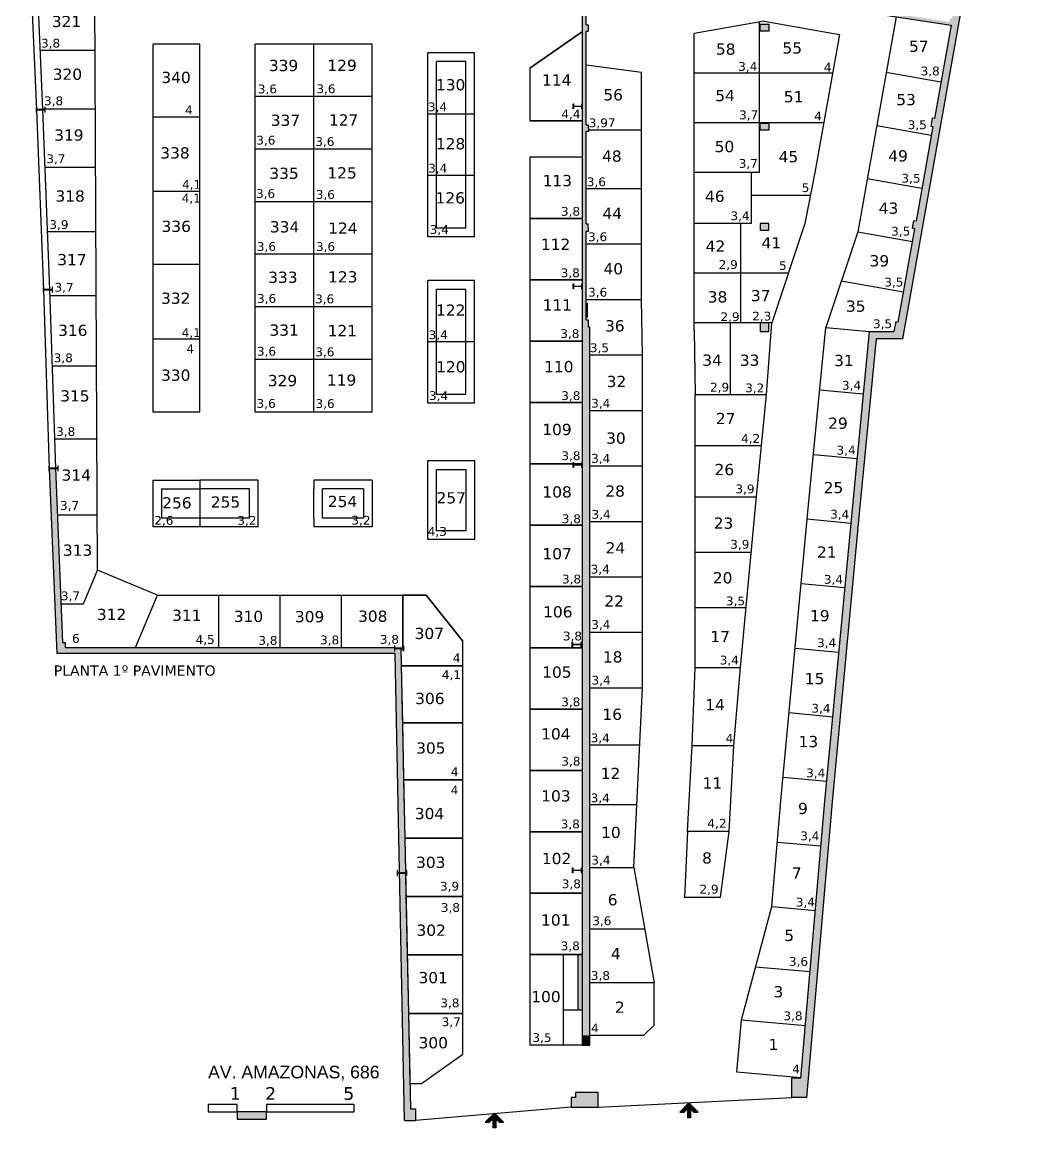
# Model space of a CAD drawing. Extents: x 12209 to 16033, y -13036 to -7356.
# Drawn here: x 12368 to 15786, y -13036 to -9250 of the extents above; entities that cross this region are included whole.
import ezdxf

# ---------------------------------------------------------------- set-up
doc = ezdxf.new("R2010")
doc.units = 0
doc.header["$LTSCALE"] = 100
doc.header["$MEASUREMENT"] = 0
for name, color, linetype in [('1 - AREA', 2, 'CONTINUOUS'), ('4 - DIVISORIA', 4, 'CONTINUOUS'), ('4 - HACHURA PAREDE', 251, 'CONTINUOUS'), ('4 - P01', 1, 'CONTINUOUS'), ('4 - P02', 2, 'CONTINUOUS'), ('4 - P04', 4, 'CONTINUOUS'), ('4 - P05', 5, 'CONTINUOUS'), ('4 - P06', 6, 'CONTINUOUS'), ('4 - SIMBOLOS', 2, 'CONTINUOUS'), ('5 - NUMERAÇÃO', 1, 'CONTINUOUS')]:
    doc.layers.add(name, color=color, linetype=linetype)
doc.styles.add('NUMERAÇAO', font='verdana.ttf', dxfattribs={"height": 30})
doc.styles.add('NUMERAÇÃO', font='verdana.ttf', dxfattribs={"height": 30})
doc.styles.add('ÁREAS', font='verdana.ttf', dxfattribs={"height": 20})

# ---------------------------------------------------------------- blocks, each defined once
blk = doc.blocks.new('SETA4')
at = {"layer": '4 - SIMBOLOS'}
for p, q in [((0, 0), (260, 260)), ((0, 0), (260, -260)), ((168, 45), (260, 137)), ((168, 45), (421, 45)), ((260, 137), (260, 260)), ((168, -45), (421, -45)), ((168, -45), (260, -137)), ((260, -260), (260, -137))]:
    blk.add_line(p, q, dxfattribs=at)
at = {"layer": '4 - SIMBOLOS', "linetype": 'Continuous'}
blk.add_line((421, 45), (421, -45), dxfattribs=at)

msp = doc.modelspace()

# ---------------------------------------------------------------- hatches: boundary and pattern name
at = {"layer": '4 - HACHURA PAREDE'}
h = msp.add_hatch(color=256, dxfattribs=at)
h.paths.add_polyline_path([(15629.4, -8940.1), (15396.6, -8865.5), (15611.4, -8865.5), (15600.7, -8930.9), (15629.4, -8940.1), (15785.7, -8057.3), (15251.2, -8057.3), (15251.2, -8077.3), (15740.2, -8077.3), (15690.7, -8380.3), (15406.2, -8380.3), (15406.2, -8260.3), (15391.2, -8260.3), (15391.2, -8380.3), (15271.2, -8380.3), (15271.2, -8364.3), (15251.2, -8364.3), (15251.2, -8404.3), (15271.2, -8404.3), (15271.2, -8395.3), (15391.2, -8395.3), (15391.2, -8515.3), (15406.2, -8515.3), (15406.2, -8395.3), (15656.2, -8395.3), (15656.2, -8591), (15614.4, -8847.3), (15251.2, -8847.3), (15251.2, -8847.3), (15088.2, -8857.5), (15109.5, -8920), (15242.8, -8920), (15242.8, -9067.3), (15251.5, -9068.7), (15346.6, -9084.2), (15349, -9069.4), (15257.7, -9054.5), (15257.7, -8930), (15325.9, -8930), (15346.7, -8870.5), (15456.8, -8905.8), (15428, -9082.3), (15418.1, -9080.7), (15415.7, -9095.5), (15490.7, -9107.8), (15493.1, -9093), (15447.7, -9085.6), (15476.1, -8912), (15597.4, -8950.9), (15572.1, -9105.9), (15562.2, -9104.3), (15559.8, -9119.1), (15569.6, -9120.7), (15550.7, -9236.8), (15542.6, -9236.8), (15540.5, -9249.3), (15293.3, -9211), (15291.7, -9221.3), (15546.7, -9260.8), (15489.8, -9579.8), (15482.4, -9578.5), (15477.4, -9606.5), (15484.8, -9607.9), (15427, -9931.7), (15418.6, -9930.3), (15414.1, -9955.8), (15422.4, -9957.3), (15365.2, -10277.8), (15357.4, -10276.4), (15351.4, -10309.8), (15267.6, -10309.8), (15209, -10917.3), (15115, -11917.3), (15033, -12864.3), (15032.7, -12864.3), (15002, -12864.3), (15002, -12932.3), (15052.2, -12932.3), (15139.9, -11919.5), (15233.9, -10919.6), (15290.3, -10334.8), (15380.5, -10334.8)])
h.paths.add_polyline_path([(15311.7, -8910.1), (15271.2, -8910.1), (15271.2, -8865.5), (15327.3, -8865.5)], flags=16)
for points in [[(14298, -9209), (14285.5, -9209), (14285.5, -12719), (14310.5, -12719), (14310.5, -10294.8), (14306, -10294.8), (14306, -10268.8), (14298, -10268.8), (14298, -9965.8), (14305.5, -9965.8), (14305, -9940.8), (14298, -9940.8), (14298, -9623.3), (14305.5, -9623.3), (14305.3, -9601.3), (14298, -9601.3), (14298, -9280.8), (14305, -9280.8), (14305.2, -9258.8), (14298, -9258.8)], [(13641.5, -11391.5), (12516.5, -11391.5), (12516.5, -11374), (12505.5, -11374), (12481.5, -10778.5), (12461.5, -10778.5), (12487, -11411.5), (13643.8, -11411.5), (13659.5, -12163), (13679.5, -12163), (13663.5, -11395), (13642.5, -11395), (13642.5, -11403), (13641.5, -11403)], [(13679.5, -12164), (13659.3, -12164), (13676.7, -13011), (13714.3, -13011), (13714.3, -12971), (13696.3, -12971)], [(14271, -12632.5), (14285.5, -12632.5), (14285.5, -12442.5), (14271, -12442.5)], [(14285.5, -12752.5), (14310.5, -12752.5), (14310.5, -12719), (14285.5, -12719)], [(14339, -12914.5), (14261.5, -12914.5), (14261.5, -12931.5), (14246.5, -12931.5), (14246.5, -12965), (14339, -12965)]]:
    msp.add_hatch(color=256, dxfattribs=at).paths.add_polyline_path(points)
h = msp.add_hatch(color=256, dxfattribs=at)
h.paths.add_polyline_path([(14922.5, -9256.8), (14893, -9256.8), (14893, -9280.8), (14922.5, -9280.8)])
h.paths.add_polyline_path([(14922.5, -9596.3), (14893, -9596.3), (14893, -9619.8), (14922.5, -9619.8)])
h.paths.add_polyline_path([(14922.5, -9939.8), (14893, -9939.8), (14893, -9962.8), (14922.5, -9962.8)])
h.paths.add_polyline_path([(14922.5, -10279.8), (14893, -10279.8), (14893, -10309.3), (14922.5, -10309.3)])
at = {"layer": '4 - P02'}
msp.add_hatch(color=256, dxfattribs=at).paths.add_polyline_path([(13104, -13005.8), (13204, -13005.8), (13204, -12980.8), (13104, -12980.8)])
at = {"layer": '4 - SIMBOLOS'}
h = msp.add_hatch(dxfattribs=at)
h.set_pattern_fill('ANSI31', color=256, scale=4, style=0)
h.set_pattern_definition([(45, (13996.7221, -12868.3158), (-0.3535534, 0.3535534), [])])
h.paths.add_polyline_path([(13989.3, -13005.6), (14000.4, -13016.7), (14015.1, -13016.7), (13983.9, -12985.5), (13952.7, -13016.7), (13967.4, -13016.7), (13978.5, -13005.6), (13978.5, -13036), (13989.3, -13036)])
h = msp.add_hatch(dxfattribs=at)
h.set_pattern_fill('ANSI31', color=256, scale=4, style=0)
h.set_pattern_definition([(45, (14662.59886, -12833.6149), (-0.3535534, 0.3535534), [])])
h.paths.add_polyline_path([(14655.2, -12970.9), (14666.3, -12982), (14681, -12982), (14649.8, -12950.8), (14618.6, -12982), (14633.3, -12982), (14644.4, -12970.9), (14644.4, -13001.3), (14655.2, -13001.3)])

# ---------------------------------------------------------------- linework, layer by layer
at = {"layer": '4 - DIVISORIA', "ltscale": 0.2}
for p, q in [((12975.5, -9575), (12815.5, -9575)), ((12975.5, -9830), (12815.5, -9830))]:
    msp.add_line(p, q, dxfattribs=at)
at = {"layer": '4 - DIVISORIA'}
for p, q in [((13915.5, -9565), (13755.5, -9565)), ((13915.5, -9775), (13755.5, -9775)), ((12975.5, -10080), (12815.5, -10080)), ((12975.5, -10335), (12815.5, -10335)), ((13915.5, -10345), (13755.5, -10345)), ((12975.5, -10818.3), (12975.5, -10978.3))]:
    msp.add_line(p, q, dxfattribs=at)
at = {"layer": '4 - P01'}
for p, q in [((13785.5, -9955), (13785.5, -9385)), ((13885.5, -9385), (13785.5, -9385)), ((13885.5, -9955), (13885.5, -9385)), ((13885.5, -9955), (13785.5, -9955)), ((13785.5, -10525), (13785.5, -10165)), ((13885.5, -10165), (13785.5, -10165)), ((13885.5, -10525), (13885.5, -10165)), ((13885.5, -10525), (13785.5, -10525)), ((12845.5, -10848.3), (12975.5, -10848.3)), ((12845.5, -10948.3), (12845.5, -10848.3)), ((13145.5, -10848.3), (12975.5, -10848.3)), ((13145.5, -10948.3), (13145.5, -10848.3)), ((13535.5, -10848.3), (13395.5, -10848.3)), ((13395.5, -10948.3), (13395.5, -10848.3)), ((13535.5, -10848.3), (13535.5, -10948.3)), ((12975.5, -10948.3), (12845.5, -10948.3)), ((13145.5, -10948.3), (12975.5, -10948.3)), ((13535.5, -10948.3), (13395.5, -10948.3))]:
    msp.add_line(p, q, dxfattribs=at)
msp.add_lwpolyline([(13785.5, -10781.5), (13885.5, -10781.5), (13885.5, -10991.5), (13785.5, -10991.5)], close=True, dxfattribs=at)
at = {"layer": '4 - P02'}
for p, q in [((12625.5, -11126.6), (12611.8, -8266.5)), ((15358.6, -9231.8), (15227.2, -9967.7)), ((14906.7, -9247.3), (14667.7, -9289.4)), ((14906.7, -9247.3), (15164.8, -9292.8)), ((14105.5, -9407.5), (14285.5, -9282.5)), ((14667.7, -10304.8), (14667.7, -9289.4)), ((15164.8, -9292.8), (15080.6, -9764.8)), ((12815.5, -10585), (12815.5, -9325)), ((12975.5, -10165), (12975.5, -9325)), ((13165.5, -10585), (13165.5, -9325)), ((13565.5, -9325), (13165.5, -9325)), ((13565.5, -10585), (13565.5, -9325)), ((13755.5, -9985), (13755.5, -9355)), ((13915.5, -9355), (13755.5, -9355)), ((13915.5, -9985), (13915.5, -9355)), ((14105.5, -9407.5), (14105.5, -9587.5)), ((14487.7, -10199.3), (14487.7, -9421)), ((14105.5, -9712.5), (14105.5, -12752.5)), ((15080.6, -9764.8), (15046.1, -9939.8)), ((15046.1, -9939.8), (14933.4, -10279.8)), ((13915.5, -9985), (13755.5, -9985)), ((15227.2, -9967.7), (15117.9, -10295.4)), ((13755.5, -10555), (13755.5, -10135)), ((13915.5, -10135), (13755.5, -10135)), ((13915.5, -10555), (13915.5, -10135)), ((12975.5, -10585), (12975.5, -10165)), ((14298, -10212.3), (14303, -10212.3)), ((14303, -10259.8), (14303, -10212.3)), ((14490.7, -10389.3), (14487.7, -10199.3)), ((14298, -10259.8), (14303, -10259.8)), ((14915, -10524.8), (14933.4, -10279.8)), ((15059.3, -10903.1), (15117.9, -10295.4)), ((14667.7, -10304.8), (14670.7, -10524.8)), ((14490.7, -11149.3), (14490.7, -10389.3)), ((14670.7, -11459.8), (14670.7, -10524.8)), ((14880.2, -10885.8), (14915, -10524.8)), ((13915.5, -10555), (13755.5, -10555)), ((12975.5, -10585), (12815.5, -10585)), ((13565.5, -10585), (13165.5, -10585)), ((13175.5, -10818.3), (12975.5, -10818.3)), ((13175.5, -10978.3), (13175.5, -10818.3)), ((13565.5, -10818.3), (13365.5, -10818.3)), ((13365.5, -10818.3), (13365.5, -10848.3)), ((13565.5, -10818.3), (13565.5, -10978.3)), ((13365.5, -10948.3), (13365.5, -10848.3)), ((14826.2, -11459.8), (14880.2, -10885.8)), ((14965.3, -11903.8), (15059.3, -10903.1)), ((13175.5, -10978.3), (12975.5, -10978.3)), ((13365.5, -10948.3), (13365.5, -10978.3)), ((13565.5, -10978.3), (13365.5, -10978.3)), ((12830.5, -11211.5), (12625.5, -11126.6)), ((14490.7, -11529.3), (14490.7, -11149.3)), ((12830.5, -11211.5), (13750.5, -11211.5)), ((13750.5, -11211.5), (13875.5, -11369)), ((13875.5, -12784), (13875.5, -11369)), ((14660.5, -11726.6), (14670.7, -11459.8)), ((14803.5, -11726.7), (14826.2, -11459.8)), ((14460.7, -12144.1), (14490.7, -11529.3)), ((14644.9, -12020.7), (14660.5, -11726.6)), ((14787.4, -12020.7), (14803.5, -11726.7)), ((14932.8, -12278.5), (14965.3, -11903.8)), ((14644.9, -12020.7), (14634, -12245.7)), ((14757.5, -12245.7), (14787.4, -12020.7)), ((14460.7, -12144.1), (14530.7, -12539.3)), ((14633.5, -12245.7), (14757.5, -12245.7)), ((14829, -12666), (14932.8, -12278.5)), ((14530.7, -12684.3), (14530.7, -12539.3)), ((14813.5, -12845.3), (14829, -12666)), ((14310.5, -12719), (14495.5, -12719)), ((14495.5, -12719), (14530.7, -12684.3)), ((14285.5, -12752.5), (14105.5, -12752.5)), ((13734.5, -12884), (13875.5, -12784)), ((15032.7, -12864.3), (14813.5, -12845.3)), ((13694.5, -12884), (13734.5, -12884)), ((14339, -12965), (15002, -12932.3)), ((14246.5, -12965), (13714.3, -13011))]:
    msp.add_line(p, q, dxfattribs=at)
at = {"layer": '4 - P02', "ltscale": 0.2}
for p, q in [((12975.5, -9325), (12815.5, -9325)), ((14298, -9396), (14487.7, -9421))]:
    msp.add_line(p, q, dxfattribs=at)
at = {"layer": '4 - P02'}
for points in [[(13755.5, -10751.5), (13915.5, -10751.5), (13915.5, -11021.5), (13755.5, -11021.5)], [(12815.5, -10818.3), (12975.5, -10818.3), (12975.5, -10978.3), (12815.5, -10978.3)], [(13004, -12980.8), (13104, -12980.8), (13104, -12955.8), (13004, -12955.8)], [(13104, -13005.8), (13204, -13005.8), (13204, -12980.8), (13104, -12980.8)], [(13204, -12980.8), (13504, -12980.8), (13504, -12955.8), (13204, -12955.8)]]:
    msp.add_lwpolyline(points, close=True, dxfattribs=at)
at = {"layer": '4 - P04'}
for p, q in [((14889.7, -9250.3), (14889.7, -9764.8)), ((12428.1, -9346.5), (12617, -9346.5)), ((13365.5, -10585), (13365.5, -9325)), ((15141.3, -9424.8), (14667.7, -9424.8)), ((15324.7, -9421.3), (15511.8, -9454.7)), ((13565.5, -9505), (13165.5, -9505)), ((12436.5, -9546.5), (12617.9, -9546.5)), ((14285.5, -9587.5), (14105.5, -9587.5)), ((15110.9, -9594.8), (14667.7, -9594.8)), ((15292.2, -9603.5), (15479.3, -9636.8)), ((14305.5, -9619), (14487.7, -9619)), ((13565.5, -9685), (13165.5, -9685)), ((14285.5, -9712.5), (14105.5, -9712.5)), ((12444.8, -9746.5), (12618.9, -9746.5)), ((14889.7, -9764.8), (14667.7, -9764.8)), ((14862.7, -9764.8), (14862.7, -9939.8)), ((15259.7, -9785.6), (15446.8, -9819)), ((14297.7, -9819.3), (14487.7, -9819.3)), ((14862.7, -9842.3), (15065.3, -9842.3)), ((13565.5, -9865), (13165.5, -9865)), ((14285.5, -9922.5), (14105.5, -9922.5)), ((14862.7, -9939.8), (14667.7, -9939.8)), ((14827.7, -10279.8), (14827.7, -9939.8)), ((12453.4, -9966.5), (12619.9, -9966.5)), ((15227.2, -9967.7), (15414.3, -10001.1)), ((14297.7, -10009.3), (14487.7, -10009.3)), ((13565.5, -10045), (13165.5, -10045)), ((14285.5, -10132.5), (14105.5, -10132.5)), ((14990.1, -10109.8), (14667.7, -10109.8)), ((15170.9, -10135.4), (15383.5, -10173.4)), ((12461.9, -10186.5), (12621, -10186.5)), ((14297.7, -10199.3), (14487.7, -10199.3)), ((13565.5, -10225), (13165.5, -10225)), ((14933.4, -10279.8), (14667.7, -10279.8)), ((14790.7, -10279.8), (14790.7, -10524.8)), ((15117.9, -10295.4), (15267.2, -10309.8)), ((14285.5, -10342.5), (14105.5, -10342.5)), ((13565.5, -10405), (13165.5, -10405)), ((14310.7, -10389.3), (14490.7, -10389.3)), ((12470, -10426.5), (12622.1, -10426.5)), ((14670.7, -10524.8), (14915, -10524.8)), ((15096.4, -10508.9), (15245.7, -10522.9)), ((14285.5, -10552.5), (14105.5, -10552.5)), ((14310.7, -10579.3), (14490.7, -10579.3)), ((12478.2, -10676.5), (12625.5, -10676.5)), ((14670.7, -10699.8), (14898.6, -10699.8)), ((15075.6, -10729.9), (15224.9, -10744)), ((14285.5, -10762.5), (14105.5, -10762.5)), ((14310.7, -10769.3), (14490.7, -10769.3)), ((14670.7, -10874.8), (14881.2, -10874.8)), ((12487.9, -10936.5), (12625.5, -10936.5)), ((14285.5, -10972.5), (14105.5, -10972.5)), ((14310.7, -10959.3), (14490.7, -10959.3)), ((15054.8, -10951), (15204.2, -10965)), ((14670.7, -11064.8), (14863.3, -11064.8)), ((12577.9, -11241.5), (12625.5, -11126.6)), ((14310.7, -11149.3), (14490.7, -11149.3)), ((14285.5, -11182.5), (14105.5, -11182.5)), ((15034.1, -11172), (15183.4, -11186)), ((12500.2, -11241.5), (12577.9, -11241.5)), ((12755.9, -11391.5), (12830.5, -11211.5)), ((13040.5, -11391.5), (13040.5, -11211.5)), ((13250.5, -11391.5), (13250.5, -11211.5)), ((13460.5, -11391.5), (13460.5, -11211.5)), ((13670.5, -11394), (13670.5, -11211.5)), ((14670.7, -11254.8), (14845.5, -11254.8)), ((14310.7, -11339.3), (14490.7, -11339.3)), ((14285.5, -11392.5), (14105.5, -11392.5)), ((15013.3, -11393), (15162.6, -11407)), ((13664.7, -11454), (13875.5, -11454)), ((14670.7, -11459.8), (14826.2, -11459.8)), ((14310.7, -11529.3), (14490.7, -11529.3)), ((14285.5, -11602.5), (14105.5, -11602.5)), ((14992.5, -11614), (15141.8, -11628.1)), ((13667.7, -11649), (13875.5, -11649)), ((14310.7, -11724.3), (14479.7, -11724.3)), ((14660.5, -11726.7), (14803.5, -11726.7)), ((13672.1, -11844), (13875.5, -11844)), ((14285.5, -11812.5), (14105.5, -11812.5)), ((14971.7, -11835.1), (15121.1, -11849.1)), ((14310.7, -11929.3), (14470.4, -11929.3)), ((14285.5, -12022.5), (14105.5, -12022.5)), ((14787.4, -12020.7), (14644.9, -12020.7)), ((13675.8, -12044), (13875.5, -12044)), ((14952, -12057.3), (15101.4, -12070.2)), ((14310.7, -12144.3), (14460.7, -12144.3)), ((13680.6, -12244), (13875.5, -12244)), ((14285.5, -12232.5), (14105.5, -12232.5)), ((14932.8, -12278.5), (15082.3, -12291.4)), ((14310.7, -12354.3), (14497.9, -12354.3)), ((13685.3, -12444), (13875.5, -12444)), ((14285.5, -12442.5), (14105.5, -12442.5)), ((14220.5, -12752.5), (14220.5, -12445.9)), ((14271, -12632.5), (14271, -12442.5)), ((14877.6, -12484.5), (15064.1, -12500.6)), ((14530.7, -12539.3), (14310.7, -12539.3)), ((13688.3, -12644), (13875.5, -12644)), ((14285.5, -12632.5), (14271, -12632.5)), ((14829, -12666), (15048.2, -12684.9))]:
    msp.add_line(p, q, dxfattribs=at)
at = {"layer": '4 - P04', "color": 1}
msp.add_line((14271, -12632.5), (14220.5, -12632.5), dxfattribs=at)
at = {"layer": '4 - P05'}
for points in [[(14254, -9538.5), (14254, -9546.5), (14253, -9546.5), (14253, -9529.5), (14254, -9529.5), (14254, -9537.5), (14283, -9537.5), (14283, -9529.5), (14284, -9529.5), (14284, -9546.5), (14283, -9546.5), (14283, -9538.5)], [(14253, -9529.5), (14254, -9529.5), (14254, -9537.5), (14283, -9537.5), (14283, -9529.5), (14284, -9529.5), (14284, -9546.5), (14283, -9546.5), (14283, -9538.5), (14254, -9538.5), (14254, -9546.5), (14253, -9546.5)], [(14253, -9529.5), (14254, -9529.5), (14254, -9537.5), (14283, -9537.5), (14283, -9529.5), (14284, -9529.5), (14284, -9546.5), (14283, -9546.5), (14283, -9538.5), (14254, -9538.5), (14254, -9546.5), (14253, -9546.5)], [(14253, -9529.5), (14254, -9529.5), (14254, -9537.5), (14283, -9537.5), (14283, -9529.5), (14284, -9529.5), (14284, -9546.5), (14283, -9546.5), (14283, -9538.5), (14254, -9538.5), (14254, -9546.5), (14253, -9546.5)], [(14253, -9529.5), (14254, -9529.5), (14254, -9537.5), (14283, -9537.5), (14283, -9529.5), (14284, -9529.5), (14284, -9546.5), (14283, -9546.5), (14283, -9538.5), (14254, -9538.5), (14254, -9546.5), (14253, -9546.5)], [(14253, -9529.5), (14254, -9529.5), (14254, -9537.5), (14283, -9537.5), (14283, -9529.5), (14284, -9529.5), (14284, -9546.5), (14283, -9546.5), (14283, -9538.5), (14254, -9538.5), (14254, -9546.5), (14253, -9546.5)], [(14253, -9529.5), (14254, -9529.5), (14254, -9537.5), (14283, -9537.5), (14283, -9529.5), (14284, -9529.5), (14284, -9546.5), (14283, -9546.5), (14283, -9538.5), (14254, -9538.5), (14254, -9546.5), (14253, -9546.5)], [(14253, -9529.5), (14254, -9529.5), (14254, -9537.5), (14283, -9537.5), (14283, -9529.5), (14284, -9529.5), (14284, -9546.5), (14283, -9546.5), (14283, -9538.5), (14254, -9538.5), (14254, -9546.5), (14253, -9546.5)], [(14254, -9538.5), (14254, -9546.5), (14253, -9546.5), (14253, -9529.5), (14254, -9529.5), (14254, -9537.5), (14283, -9537.5), (14283, -9529.5), (14284, -9529.5), (14284, -9546.5), (14283, -9546.5), (14283, -9538.5)], [(14253, -9529.5), (14254, -9529.5), (14254, -9537.5), (14283, -9537.5), (14283, -9529.5), (14284, -9529.5), (14284, -9546.5), (14283, -9546.5), (14283, -9538.5), (14254, -9538.5), (14254, -9546.5), (14253, -9546.5)], [(14253, -9529.5), (14254, -9529.5), (14254, -9537.5), (14283, -9537.5), (14283, -9529.5), (14284, -9529.5), (14284, -9546.5), (14283, -9546.5), (14283, -9538.5), (14254, -9538.5), (14254, -9546.5), (14253, -9546.5)], [(14253, -9529.5), (14254, -9529.5), (14254, -9537.5), (14283, -9537.5), (14283, -9529.5), (14284, -9529.5), (14284, -9546.5), (14283, -9546.5), (14283, -9538.5), (14254, -9538.5), (14254, -9546.5), (14253, -9546.5)], [(14253, -9529.5), (14254, -9529.5), (14254, -9537.5), (14283, -9537.5), (14283, -9529.5), (14284, -9529.5), (14284, -9546.5), (14283, -9546.5), (14283, -9538.5), (14254, -9538.5), (14254, -9546.5), (14253, -9546.5)], [(14253, -9529.5), (14254, -9529.5), (14254, -9537.5), (14283, -9537.5), (14283, -9529.5), (14284, -9529.5), (14284, -9546.5), (14283, -9546.5), (14283, -9538.5), (14254, -9538.5), (14254, -9546.5), (14253, -9546.5)], [(14253, -9529.5), (14254, -9529.5), (14254, -9537.5), (14283, -9537.5), (14283, -9529.5), (14284, -9529.5), (14284, -9546.5), (14283, -9546.5), (14283, -9538.5), (14254, -9538.5), (14254, -9546.5), (14253, -9546.5)], [(14253, -9529.5), (14254, -9529.5), (14254, -9537.5), (14283, -9537.5), (14283, -9529.5), (14284, -9529.5), (14284, -9546.5), (14283, -9546.5), (14283, -9538.5), (14254, -9538.5), (14254, -9546.5), (14253, -9546.5)], [(12445.5, -9550.5), (12445.5, -9558.5), (12446.5, -9558.5), (12446.5, -9541.5), (12445.5, -9541.5), (12445.5, -9549.5), (12416.5, -9549.5), (12416.5, -9541.5), (12415.5, -9541.5), (12415.5, -9558.5), (12416.5, -9558.5), (12416.5, -9550.5)], [(12445.5, -9550.5), (12445.5, -9558.5), (12446.5, -9558.5), (12446.5, -9541.5), (12445.5, -9541.5), (12445.5, -9549.5), (12416.5, -9549.5), (12416.5, -9541.5), (12415.5, -9541.5), (12415.5, -9558.5), (12416.5, -9558.5), (12416.5, -9550.5)], [(14254, -10155.5), (14254, -10163.5), (14253, -10163.5), (14253, -10146.5), (14254, -10146.5), (14254, -10154.5), (14283, -10154.5), (14283, -10146.5), (14284, -10146.5), (14284, -10163.5), (14283, -10163.5), (14283, -10155.5)], [(14254, -10155.5), (14254, -10163.5), (14253, -10163.5), (14253, -10146.5), (14254, -10146.5), (14254, -10154.5), (14283, -10154.5), (14283, -10146.5), (14284, -10146.5), (14284, -10163.5), (14283, -10163.5), (14283, -10155.5)], [(12470, -10166.5), (12470, -10174.5), (12471, -10174.5), (12471, -10157.5), (12470, -10157.5), (12470, -10165.5), (12441, -10165.5), (12441, -10157.5), (12440, -10157.5), (12440, -10174.5), (12441, -10174.5), (12441, -10166.5)], [(12489.5, -10778.5), (12489.5, -10786.5), (12490.5, -10786.5), (12490.5, -10769.5), (12489.5, -10769.5), (12489.5, -10777.5), (12460.5, -10777.5), (12460.5, -10769.5), (12459.5, -10769.5), (12459.5, -10786.5), (12460.5, -10786.5), (12460.5, -10778.5)], [(14254, -10766.5), (14254, -10774.5), (14253, -10774.5), (14253, -10757.5), (14254, -10757.5), (14254, -10765.5), (14283, -10765.5), (14283, -10757.5), (14284, -10757.5), (14284, -10774.5), (14283, -10774.5), (14283, -10766.5)], [(14254, -10766.5), (14254, -10774.5), (14253, -10774.5), (14253, -10757.5), (14254, -10757.5), (14254, -10765.5), (14283, -10765.5), (14283, -10757.5), (14284, -10757.5), (14284, -10774.5), (14283, -10774.5), (14283, -10766.5)], [(13671.5, -11395), (13671.5, -11403), (13672.5, -11403), (13672.5, -11386), (13671.5, -11386), (13671.5, -11394), (13642.5, -11394), (13642.5, -11386), (13641.5, -11386), (13641.5, -11403), (13642.5, -11403), (13642.5, -11395)], [(14251.5, -11381.5), (14251.5, -11389.5), (14250.5, -11389.5), (14250.5, -11372.5), (14251.5, -11372.5), (14251.5, -11380.5), (14280.5, -11380.5), (14280.5, -11372.5), (14281.5, -11372.5), (14281.5, -11389.5), (14280.5, -11389.5), (14280.5, -11381.5)], [(14251.5, -11381.5), (14251.5, -11389.5), (14250.5, -11389.5), (14250.5, -11372.5), (14251.5, -11372.5), (14251.5, -11380.5), (14280.5, -11380.5), (14280.5, -11372.5), (14281.5, -11372.5), (14281.5, -11389.5), (14280.5, -11389.5), (14280.5, -11381.5)], [(14252.5, -12154.5), (14252.5, -12162.5), (14251.5, -12162.5), (14251.5, -12145.5), (14252.5, -12145.5), (14252.5, -12153.5), (14281.5, -12153.5), (14281.5, -12145.5), (14282.5, -12145.5), (14282.5, -12162.5), (14281.5, -12162.5), (14281.5, -12154.5)], [(14252.5, -12154.5), (14252.5, -12162.5), (14251.5, -12162.5), (14251.5, -12145.5), (14252.5, -12145.5), (14252.5, -12153.5), (14281.5, -12153.5), (14281.5, -12145.5), (14282.5, -12145.5), (14282.5, -12162.5), (14281.5, -12162.5), (14281.5, -12154.5)], [(13681.5, -12164), (13681.5, -12172), (13682.5, -12172), (13682.5, -12155), (13681.5, -12155), (13681.5, -12163), (13652.5, -12163), (13652.5, -12155), (13651.5, -12155), (13651.5, -12172), (13652.5, -12172), (13652.5, -12164)]]:
    msp.add_lwpolyline(points, close=True, dxfattribs=at)
at = {"layer": '4 - P06'}
for p, q in [((15785.7, -8057.3), (15380.5, -10334.8)), ((12417.5, -9550.3), (12391.5, -8935.3)), ((14285.5, -12752.5), (14285.5, -9209)), ((14298, -9258.8), (14298, -9209)), ((15291.7, -9221.3), (15546.7, -9260.8)), ((14298, -9258.8), (14305.2, -9258.8)), ((14305.2, -9258.8), (14305, -9280.8)), ((15546.7, -9260.8), (15489.8, -9579.8)), ((14298, -9280.8), (14305, -9280.8)), ((14298, -9601.3), (14298, -9280.8)), ((12441.5, -10166.2), (12417.5, -9550.3)), ((14298, -9601.3), (14305.3, -9601.3)), ((14305.3, -9601.3), (14305.5, -9623.3)), ((14298, -9623.3), (14305.5, -9623.3)), ((14298, -9940.8), (14298, -9623.3)), ((14298, -9940.8), (14305, -9940.8)), ((14305.5, -9965.8), (14305, -9940.8)), ((14298, -9965.8), (14305.5, -9965.8)), ((14298, -10268.8), (14298, -9965.8)), ((15365.2, -10277.8), (15422.4, -9957.3)), ((12461.5, -10778.2), (12441.5, -10166.2)), ((14298, -10268.8), (14306, -10268.8)), ((14306, -10294.8), (14306, -10268.8)), ((14310.5, -10294.8), (14306, -10294.8)), ((14310.5, -12752.5), (14310.5, -10294.8)), ((15290.3, -10334.8), (15233.9, -10919.6)), ((15380.5, -10334.8), (15290.3, -10334.8)), ((12487, -11411.5), (12461.5, -10778.2)), ((15233.9, -10919.6), (15139.9, -11919.5)), ((12505.5, -11374), (12516.5, -11374)), ((12516.5, -11391.5), (12516.5, -11374)), ((12516.5, -11391.5), (13641.5, -11391.5)), ((13663.5, -11395), (13696.3, -12971)), ((13643.8, -11411.5), (12487, -11411.5)), ((13676.7, -13011), (13643.8, -11411.5)), ((15139.9, -11919.5), (15052.2, -12932.3)), ((14285.5, -12752.5), (14311, -12752.5)), ((15002, -12864.3), (15033, -12864.3)), ((15002, -12932.3), (15002, -12864.3)), ((15052.2, -12932.3), (15002, -12932.3)), ((13696.3, -12971), (13714.3, -12971)), ((13714.3, -12971), (13714.3, -13011)), ((13676.7, -13011), (13714.3, -13011))]:
    msp.add_line(p, q, dxfattribs=at)
for points in [[(12367.5, -7739), (12387.5, -8316.5), (12411.5, -8934.5), (12437.5, -9549.5), (12461.5, -10165.5), (12481.5, -10777.5), (12505.5, -11374)], [(15489.8, -9579.8), (15482.4, -9578.5), (15477.4, -9606.5), (15484.8, -9607.9)], [(15484.8, -9607.9), (15427, -9931.7)], [(15418.6, -9930.3), (15414.1, -9955.8)], [(15422.4, -9957.3), (15414.1, -9955.8)], [(15427, -9931.7), (15418.6, -9930.3)], [(15365.2, -10277.8), (15357.4, -10276.4), (15351.4, -10309.8)], [(15033, -12864.3), (15115, -11917.3), (15209, -10917.3), (15267.6, -10309.8), (15351.4, -10309.8)]]:
    msp.add_lwpolyline(points, dxfattribs=at)
for points in [[(14922.5, -9280.8), (14893, -9280.8), (14893, -9256.8), (14922.5, -9256.8)], [(14922.5, -9619.8), (14893, -9619.8), (14893, -9596.3), (14922.5, -9596.3)], [(14893, -9939.3), (14893, -9962.8), (14922.5, -9962.8), (14922.5, -9939.3)], [(14893, -10279.8), (14893, -10309.3), (14922.5, -10309.3), (14922.5, -10279.8)], [(14339, -12914.5), (14261.5, -12914.5), (14261.5, -12931.5), (14246.5, -12931.5), (14246.5, -12965), (14339, -12965)]]:
    msp.add_lwpolyline(points, close=True, dxfattribs=at)
at = {"layer": '4 - SIMBOLOS'}
for points in [[(14285.5, -9282.5), (14105.5, -9407.5), (14105.5, -9587.5), (14285.5, -9587.5)], [(14253, -9529.5), (14254, -9529.5), (14254, -9537.5), (14283, -9537.5), (14283, -9529.5), (14284, -9529.5), (14284, -9546.5), (14283, -9546.5), (14283, -9538.5), (14254, -9538.5), (14254, -9546.5), (14253, -9546.5)], [(14285.5, -9712.5), (14105.5, -9712.5), (14105.5, -9922.5), (14285.5, -9922.5)], [(14285.5, -9922.5), (14105.5, -9922.5), (14105.5, -10132.5), (14285.5, -10132.5)], [(14285.5, -10132.5), (14105.5, -10132.5), (14105.5, -10342.5), (14285.5, -10342.5)], [(14253, -10163.5), (14253, -10146.5), (14254, -10146.5), (14254, -10154.5), (14283, -10154.5), (14283, -10146.5), (14284, -10146.5), (14284, -10163.5), (14283, -10163.5), (14283, -10155.5), (14254, -10155.5), (14254, -10163.5)], [(14285.5, -10342.5), (14105.5, -10342.5), (14105.5, -10552.5), (14285.5, -10552.5)], [(14285.5, -10552.5), (14105.5, -10552.5), (14105.5, -10762.5), (14253, -10762.5), (14253, -10757.5), (14254, -10757.5), (14254, -10762.5), (14283, -10762.5), (14283, -10757.5), (14285.5, -10757.5)], [(14285.5, -10774.5), (14283, -10774.5), (14283, -10766.5), (14254, -10766.5), (14254, -10774.5), (14253, -10774.5), (14253, -10762.5), (14105.5, -10762.5), (14105.5, -10972.5), (14285.5, -10972.5)], [(14285.5, -10972.5), (14105.5, -10972.5), (14105.5, -11182.5), (14285.5, -11182.5)], [(14285.5, -11182.5), (14105.5, -11182.5), (14105.5, -11392.5), (14285.5, -11392.5)], [(13875.5, -11369), (13750.5, -11211.5), (13670.5, -11211.5), (13670.5, -11386), (13672.5, -11386), (13672.5, -11403), (13671.5, -11403), (13671.5, -11395), (13663.5, -11395), (13664.7, -11454), (13875.5, -11454)], [(14285.5, -11392.5), (14105.5, -11392.5), (14105.5, -11602.5), (14285.5, -11602.5)], [(14250.5, -11372.5), (14251.5, -11372.5), (14251.5, -11380.5), (14280.5, -11380.5), (14280.5, -11372.5), (14281.5, -11372.5), (14281.5, -11389.5), (14280.5, -11389.5), (14280.5, -11381.5), (14251.5, -11381.5), (14251.5, -11389.5), (14250.5, -11389.5)], [(13875.5, -11454), (13664.7, -11454), (13668.8, -11649), (13875.5, -11649)], [(14285.5, -11602.5), (14105.5, -11602.5), (14105.5, -11812.5), (14285.5, -11812.5)], [(13875.5, -11649), (13668.8, -11649), (13672.8, -11844), (13875.5, -11844)], [(13875.5, -11844), (13672.8, -11844), (13677, -12044), (13875.5, -12044)], [(14285.5, -11812.5), (14105.5, -11812.5), (14105.5, -12022.5), (14285.5, -12022.5)], [(14285.5, -12022.5), (14105.5, -12022.5), (14105.5, -12232.5), (14285.5, -12232.5)], [(13875.5, -12044), (13677, -12044), (13679.5, -12163), (13681.5, -12163), (13681.5, -12155), (13682.5, -12155), (13682.5, -12172), (13681.5, -12172), (13681.5, -12164), (13679.5, -12164), (13681.2, -12244), (13875.5, -12244)], [(14251.5, -12145.5), (14252.5, -12145.5), (14252.5, -12153.5), (14281.5, -12153.5), (14281.5, -12145.5), (14282.5, -12145.5), (14282.5, -12162.5), (14281.5, -12162.5), (14281.5, -12154.5), (14252.5, -12154.5), (14252.5, -12162.5), (14251.5, -12162.5)], [(13875.5, -12244), (13681.2, -12244), (13685.3, -12444), (13875.5, -12444)], [(14285.5, -12232.5), (14105.5, -12232.5), (14105.5, -12442.5), (14285.5, -12442.5)], [(13875.5, -12444), (13685.3, -12444), (13689.5, -12644), (13875.5, -12644)], [(13875.5, -12644), (13689.5, -12644), (13694.5, -12884), (13734.5, -12884), (13875.5, -12784)]]:
    msp.add_lwpolyline(points, close=True, dxfattribs=at)

# ---------------------------------------------------------------- block references
at = {"layer": '4 - SIMBOLOS', "xscale": 0.1199999999996635, "yscale": 0.1199999999996635, "rotation": 270}
for p in [(13983.9, -12985.5), (14649.8, -12950.8)]:
    msp.add_blockref('SETA4', p, dxfattribs=at)

# ---------------------------------------------------------------- texts
at = {"layer": '1 - AREA', "style": 'NUMERAÇÃO'}
for s, p in [('3,8', (12432.1, -9337.1)), ('3,4', (14818.2, -9416.7)), ('4', (15111.5, -9419.3)), ('3,8', (15442.5, -9432.4)), ('3,6', (13174.3, -9493.9)), ('3,6', (13374.6, -9493.2)), ('3,8', (12442.3, -9534.4)), ('4', (12925.3, -9565.4)), ('3,4', (13756.4, -9555.1)), ('4,4', (14213, -9579.6)), ('3,7 ', (14821.3, -9582.6)), ('4', (15078.3, -9586.6)), ('3,97', (14306.7, -9609.6)), ('3,5', (15398.4, -9616.4)), ('3,6', (13168.9, -9669.2)), ('3,6', (13371, -9674)), ('3,7', (12450.4, -9732.7)), ('3,7', (14819.9, -9748.8)), ('3,4', (13757, -9765.1)), ('4,1', (12914.9, -9820.8)), ('3,6', (14300.1, -9811.9)), ('5', (15035.8, -9831.8)), ('3,5', (15376.8, -9799.5)), ('4,1', (12913.8, -9867.8)), ('3,6', (13168, -9852)), ('3,6', (13372.5, -9855.3)), ('3,8', (14211.7, -9912.9)), ('3,4', (14791.7, -9928.1)), ('3,9', (12460.7, -9958.1)), ('3,4', (13762.4, -9975)), ('3,5', (15341.6, -9980.9)), ('3,6', (14304.3, -10000)), ('3,6', (13170.8, -10033.2)), ('3,6', (13373.3, -10033.5)), ('2,9', (14751.2, -10095)), ('5', (14957.7, -10098.5)), ('3,8', (14210.8, -10123.3)), ('3,7', (12478.4, -10172.7)), ('3,5', (15318.2, -10155.1)), ('3,6', (13171.5, -10211.1)), ('3,6', (13370.1, -10212.7)), ('3,6', (14304.5, -10189.8)), ('2,9', (14757.6, -10273.6)), ('2,3', (14866, -10271.6)), ('3,5', (15279.5, -10297.8)), ('4,1', (12913.7, -10328.1)), ('3,4', (13758.8, -10335.3)), ('3,8', (14209.4, -10331.5)), ('4', (12929.8, -10383.6)), ('3,6', (13171.1, -10392)), ('3,6', (13371, -10394)), ('3,5', (14310.6, -10379.9)), ('3,8', (12475.6, -10414.5)), ('2,9', (14721.8, -10514.8)), ('3,2', (14842, -10517.4)), ('3,4', (15173.4, -10508.5)), ('3,4', (13760, -10543.8)), ('3,8', (14212.8, -10543.9)), ('3,6', (13169.9, -10570.5)), ('3,6', (13371.7, -10571.1)), ('3,4', (14315, -10569.9)), ('3,8', (12483.8, -10666.9)), ('4,2', (14828.1, -10690.5)), ('3,4', (15154.7, -10730.4)), ('3,8', (14213.1, -10749.5)), ('3,4', (14314.9, -10758.6)), ('3,9', (14808.7, -10863.3)), ('3,7', (12497, -10919.9)), ('2,6', (12819.9, -10971.1)), ('3,2', (13104, -10971.2)), ('3,2', (13494.4, -10970.4)), ('3,8', (14214.5, -10965.3)), ('3,4', (14316.3, -10950.3)), ('3,4', (15132.9, -10949.9)), ('4,3', (13755.7, -11008.7)), ('3,9', (14790.9, -11052.9)), ('3,4', (14313.2, -11138)), ('3,8', (14215.2, -11171.8)), ('3,4', (15111.3, -11172.9)), ('3,7', (12500.2, -11229.4)), ('3,5', (14776.2, -11246.8)), ('3,4', (14315.4, -11327.4)), ('6', (12538.4, -11375.1)), ('4,5', (12961.2, -11379)), ('3,8', (13175.9, -11381.9)), ('3,8', (13387.3, -11380.4)), ('3,8', (13591.8, -11378.5)), ('3,8', (14218.2, -11366.9)), ('3,4', (15088.1, -11389.8)), ('4', (13841.6, -11441.7)), ('3,4', (14755.1, -11449.1)), ('4,1', (13804.1, -11499.1)), ('3,4', (14316.2, -11518)), ('3,8', (14212.6, -11592.6)), ('3,4', (15068.8, -11614.3)), ('3,4', (14313.4, -11715.8)), ('4', (14775.5, -11717)), ('3,8', (14213, -11795.6)), ('4', (13834.7, -11831.8)), ('3,4', (15050.9, -11835.7)), ('4', (13834.3, -11894.3)), ('3,4', (14313.4, -11921.2)), ('3,8', (14210.8, -12010.4)), ('4,2', (14712.9, -12007.9)), ('3,4', (15030.7, -12051.2)), ('3,4', (14315.5, -12134.2)), ('3,8', (14214.5, -12215.2)), ('3,9', (13797.6, -12223.7)), ('2,9', (14685.7, -12233.6)), ('3,8', (13800.6, -12296.4)), ('3,4', (15015.4, -12278)), ('3,6', (14318.8, -12341.9)), ('3,8', (14210.7, -12427.9)), ('3,6', (14991.9, -12481.1)), ('3,8', (14314, -12529.3)), ('3,8', (13798.8, -12623.2)), ('3,8', (14973, -12667.3)), ('3,7', (13803.3, -12687.9)), ('4', (14314.7, -12708.9)), ('3,5', (14113.9, -12741.8)), ('4', (15003.2, -12849))]:
    msp.add_text(s, height=30, dxfattribs=at).set_placement(p)
at = {"layer": '4 - P01', "style": 'ÁREAS'}
for s, height, p in [('PLANTA 1º PAVIMENTO', 35, (12475.8, -11487.7)), ('1', 43.2, (13078, -12939.8)), ('2', 43.2, (13199.2, -12939.8)), ('5', 43.2, (13466.5, -12939.8))]:
    msp.add_text(s, height=height, dxfattribs=at).set_placement(p)
at = {"layer": '4 - P01', "insert": (13003.9, -12823.2), "char_height": 43.2, "width": 35994.398, "attachment_point": 1, "style": 'ÁREAS'}
msp.add_mtext('\\pt680;{\\fArial|b0|i0|c0|p34;AV. AMAZONAS, 686}', dxfattribs=at)
at = {"layer": '5 - NUMERAÇÃO', "style": 'NUMERAÇAO'}
for s, p in [('321', (12469.1, -9266.8)), ('57', (15402.8, -9351.8)), ('58', (14741.9, -9361.5)), ('55', (14969.6, -9357.5)), ('339', (13211.9, -9417.7)), ('129', (13412.3, -9417)), ('320', (12472.2, -9447.6)), ('340', (12844, -9458.4)), ('130', (13783.7, -9483.6)), ('114', (14146.9, -9467.2)), ('56', (14356.7, -9517.9)), ('54', (14739.7, -9520.5)), ('51', (14974.4, -9524.5)), ('53', (15359.1, -9534.4)), ('337', (13218.5, -9605.2)), ('127', (13417.6, -9604)), ('319', (12477.2, -9655.8)), ('128', (13783.5, -9685.6)), ('338', (12840.3, -9716.9)), ('48', (14352.3, -9727.9)), ('50', (14737.6, -9695.2)), ('45', (14956.6, -9729.7)), ('49', (15331.8, -9727)), ('335', (13213.5, -9786.8)), ('125', (13412.2, -9785.3)), ('113', (14148.9, -9811.7)), ('318', (12481.5, -9864.6)), ('126', (13782.5, -9870.9)), ('46', (14704.7, -9865.5)), ('43', (15299.2, -9906.2)), ('44', (14353.5, -9924.2)), ('336', (12844.6, -9968.3)), ('334', (13215.4, -9970)), ('124', (13414.8, -9974.5)), ('112', (14143.1, -10029.7)), ('41', (14898, -10024.9)), ('42', (14706.9, -10036.2)), ('317', (12487.7, -10082.4)), ('39', (15267.8, -10086.3)), ('333', (13209.6, -10142.8)), ('123', (13414.7, -10141.4)), ('40', (14357.2, -10113.6)), ('332', (12842.9, -10214.5)), ('38', (14714, -10209.9)), ('37', (14861.7, -10205.7)), ('122', (13784, -10255.2)), ('111', (14149, -10237.4)), ('35', (15187.1, -10241.6)), ('316', (12490.6, -10324.4)), ('331', (13214, -10323.7)), ('121', (13413.2, -10325.3)), ('36', (14362.4, -10309)), ('120', (13784.4, -10449.3)), ('110', (14154, -10448.6)), ('34', (14695.4, -10426.7)), ('33', (14823.8, -10426.9)), ('31', (15146.4, -10427.7)), ('330', (12842.8, -10478)), ('329', (13208.3, -10496.5)), ('119', (13410.6, -10494.7)), ('32', (14368.1, -10499.5)), ('315', (12497.8, -10548.8)), ('27', (14741.8, -10626.4)), ('109', (14147.7, -10663.8)), ('29', (15126, -10642.5)), ('30', (14366.2, -10693.4)), ('314', (12502.6, -10820)), ('26', (14737.3, -10801.1)), ('25', (15110.8, -10862.9)), ('257', (13785.8, -10897.9)), ('108', (14148.2, -10877.7)), ('28', (14363.4, -10874.7)), ('256', (12846.9, -10915.1)), ('255', (13013.3, -10912.2)), ('254', (13413.8, -10910.4)), ('23', (14734.4, -10984.6)), ('313', (12507.1, -11077.2)), ('107', (14148.2, -11089.3)), ('24', (14364.3, -11069.2)), ('21', (15087.9, -11083.4)), ('20', (14731.4, -11171.8)), ('22', (14360.1, -11251.4)), ('312', (12623.3, -11297.1)), ('311', (12880.6, -11300.1)), ('310', (13091.8, -11303.8)), ('309', (13301.1, -11304.7)), ('308', (13517.2, -11303.3)), ('106', (14150.6, -11288.2)), ('19', (15064, -11301.4)), ('307', (13710.9, -11362.2)), ('17', (14723.1, -11372.9)), ('18', (14355.2, -11442.6)), ('105', (14147.4, -11494.6)), ('15', (15046, -11516.9)), ('306', (13712.7, -11584.9)), ('14', (14705.5, -11606.2)), ('16', (14353.6, -11639.1)), ('104', (14143.8, -11706.2)), ('13', (15024.8, -11732.4)), ('305', (13716, -11754.5)), ('12', (14347.7, -11841.5)), ('11', (14696.1, -11874.5)), ('103', (14144.1, -11918.5)), ('9', (15022.9, -11961.4)), ('304', (13711.5, -11979.1)), ('10', (14349.1, -12043.4)), ('303', (13715.7, -12145.9)), ('102', (14146.5, -12132.9)), ('8', (14694.6, -12131)), ('7', (15001.6, -12182.7)), ('6', (14371.7, -12274)), ('101', (14143.6, -12343.2)), ('302', (13717.2, -12378.3)), ('5', (14975.9, -12396.1)), ('4', (14382.5, -12458.5)), ('301', (13724, -12540.7)), ('100', (14110, -12605.8)), ('3', (14939, -12588.9)), ('2', (14396.3, -12641.9)), ('300', (13724.4, -12763.6)), ('1', (14922, -12769.7))]:
    msp.add_text(s, height=38.4, dxfattribs=at).set_placement(p)

doc.saveas('drawing.dxf')
